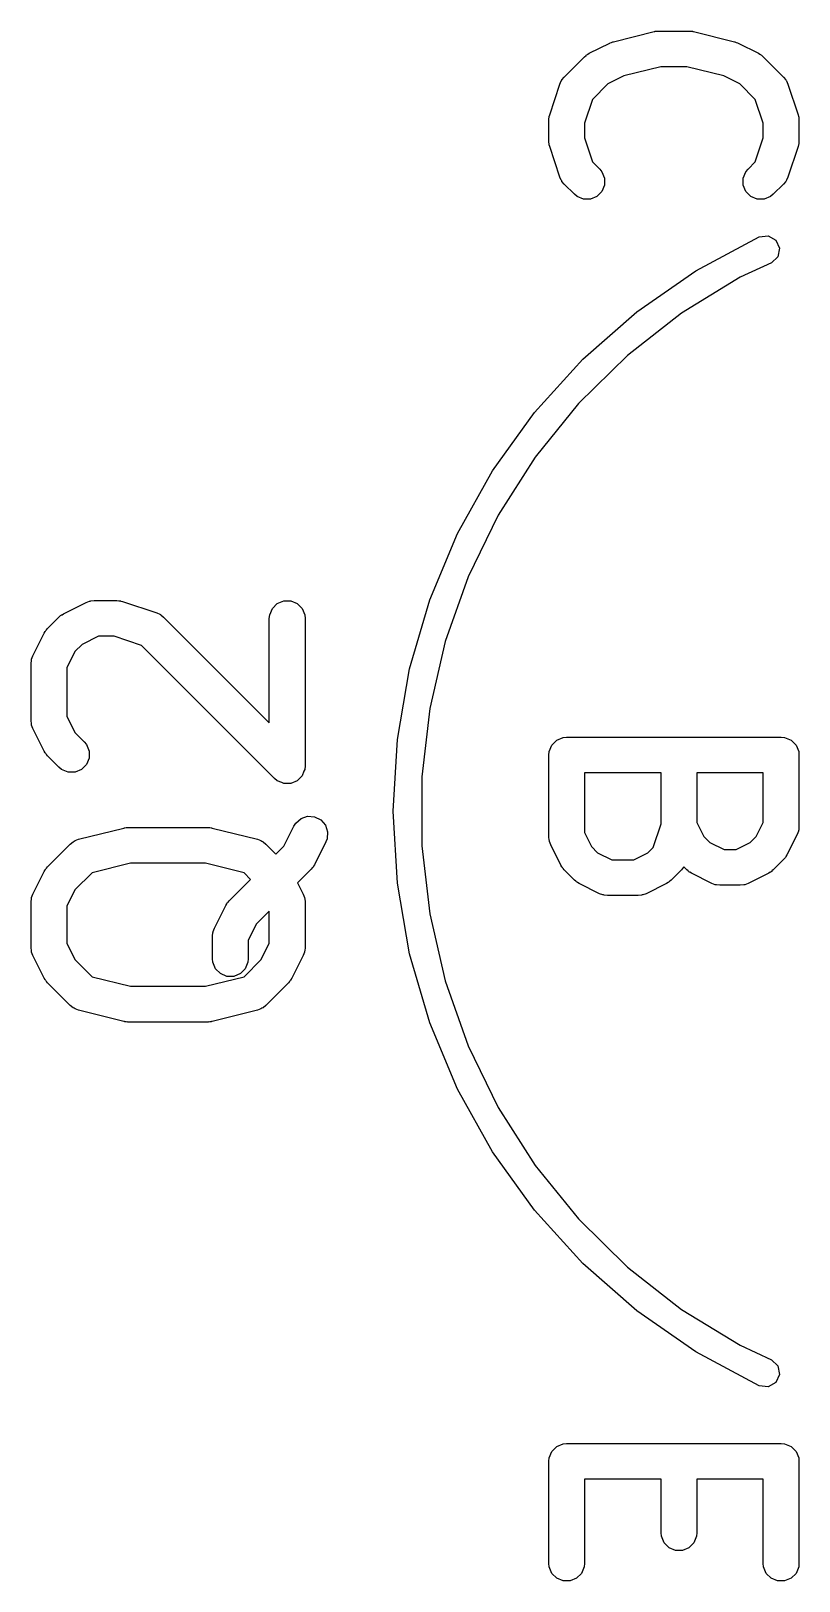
# Model space of a CAD drawing. Header units: inches. Extents: x 4.16 to 5.59, y -4.16 to -3.08.
# Drawn here: x 4.7709 to 4.8977, y -3.7705 to -3.5144 of the extents above; entities that cross this region are included whole.
import ezdxf

# ---------------------------------------------------------------- set-up
doc = ezdxf.new("R2010")
doc.units = ezdxf.units.IN
doc.header["$MEASUREMENT"] = 0
doc.layers.add('F.Silkscreen', color=41, linetype='CONTINUOUS', true_color=0xf2eda1)

msp = doc.modelspace()

# ---------------------------------------------------------------- linework, layer by layer
at = {"layer": 'F.Silkscreen', "linetype": 'CONTINUOUS'}
for p, q in [((4.86677, -3.51627), (4.867, -3.51618)), ((4.867, -3.51618), (4.86703, -3.51618)), ((4.86703, -3.51618), (4.86707, -3.51616)), ((4.86707, -3.51616), (4.87382, -3.51448)), ((4.87382, -3.51448), (4.87392, -3.51446)), ((4.87392, -3.51446), (4.87396, -3.51444)), ((4.87396, -3.51444), (4.87417, -3.51442)), ((4.87417, -3.51442), (4.87439, -3.51439)), ((4.87439, -3.51439), (4.87443, -3.5144)), ((4.87443, -3.5144), (4.87453, -3.51439)), ((4.87453, -3.51439), (4.8796, -3.51439)), ((4.8796, -3.51439), (4.8797, -3.5144)), ((4.8797, -3.5144), (4.87974, -3.51439)), ((4.87974, -3.51439), (4.87995, -3.51442)), ((4.87995, -3.51442), (4.88017, -3.51444)), ((4.88017, -3.51444), (4.88021, -3.51446)), ((4.88021, -3.51446), (4.88031, -3.51448)), ((4.88031, -3.51448), (4.88706, -3.51616)), ((4.88706, -3.51616), (4.8871, -3.51618)), ((4.8871, -3.51618), (4.88712, -3.51618)), ((4.88712, -3.51618), (4.88736, -3.51627)), ((4.85895, -3.522), (4.86232, -3.51863)), ((4.86232, -3.51863), (4.86255, -3.51844)), ((4.86255, -3.51844), (4.8626, -3.51838)), ((4.8626, -3.51838), (4.86269, -3.51833)), ((4.86269, -3.51833), (4.86277, -3.51826)), ((4.86277, -3.51826), (4.86284, -3.51823)), ((4.86284, -3.51823), (4.86309, -3.51807)), ((4.86309, -3.51807), (4.86646, -3.51639)), ((4.86646, -3.51639), (4.86651, -3.51637)), ((4.86651, -3.51637), (4.86652, -3.51636)), ((4.86652, -3.51636), (4.86677, -3.51627)), ((4.88736, -3.51627), (4.88761, -3.51636)), ((4.88761, -3.51636), (4.88762, -3.51637)), ((4.88762, -3.51637), (4.88767, -3.51639)), ((4.88767, -3.51639), (4.89104, -3.51807)), ((4.89104, -3.51807), (4.89129, -3.51823)), ((4.89129, -3.51823), (4.89136, -3.51826)), ((4.89136, -3.51826), (4.89144, -3.51833)), ((4.89144, -3.51833), (4.89153, -3.51838)), ((4.89153, -3.51838), (4.89158, -3.51844)), ((4.89158, -3.51844), (4.89181, -3.51863)), ((4.89181, -3.51863), (4.89518, -3.522)), ((4.8749, -3.52029), (4.86882, -3.52181)), ((4.87923, -3.52029), (4.8749, -3.52029)), ((4.88531, -3.52181), (4.87923, -3.52029)), ((4.85655, -3.52822), (4.85823, -3.52316)), ((4.85823, -3.52316), (4.85847, -3.52263)), ((4.85847, -3.52263), (4.85854, -3.52255)), ((4.85854, -3.52255), (4.85858, -3.52245)), ((4.85858, -3.52245), (4.85895, -3.522)), ((4.86616, -3.52314), (4.86362, -3.52568)), ((4.86882, -3.52181), (4.86616, -3.52314)), ((4.88797, -3.52314), (4.88531, -3.52181)), ((4.89051, -3.52568), (4.88797, -3.52314)), ((4.89518, -3.522), (4.89555, -3.52245)), ((4.89555, -3.52245), (4.89559, -3.52255)), ((4.89559, -3.52255), (4.89566, -3.52263)), ((4.89566, -3.52263), (4.8959, -3.52316)), ((4.8959, -3.52316), (4.89758, -3.52822)), ((4.86362, -3.52568), (4.8623, -3.52963)), ((4.89183, -3.52963), (4.89051, -3.52568)), ((4.8564, -3.52915), (4.85642, -3.52886)), ((4.85642, -3.52878), (4.85644, -3.52868)), ((4.85642, -3.52886), (4.85642, -3.52878)), ((4.85644, -3.52868), (4.85645, -3.52857)), ((4.85645, -3.52857), (4.85648, -3.5285)), ((4.85648, -3.5285), (4.85655, -3.52822)), ((4.89758, -3.52822), (4.89765, -3.5285)), ((4.89765, -3.5285), (4.89768, -3.52857)), ((4.89768, -3.52857), (4.89769, -3.52868)), ((4.89769, -3.52868), (4.89771, -3.52878)), ((4.89771, -3.52878), (4.89771, -3.52886)), ((4.89771, -3.52886), (4.89773, -3.52915)), ((4.8564, -3.53253), (4.8564, -3.52915)), ((4.8623, -3.52963), (4.8623, -3.53205)), ((4.89183, -3.53205), (4.89183, -3.52963)), ((4.89773, -3.52915), (4.89773, -3.53253)), ((4.85642, -3.53282), (4.8564, -3.53253)), ((4.85642, -3.53289), (4.85642, -3.53282)), ((4.85644, -3.533), (4.85642, -3.53289)), ((4.85645, -3.5331), (4.85644, -3.533)), ((4.85648, -3.53317), (4.85645, -3.5331)), ((4.85655, -3.53346), (4.85648, -3.53317)), ((4.85823, -3.53852), (4.85655, -3.53346)), ((4.8623, -3.53205), (4.86362, -3.53599)), ((4.89051, -3.53599), (4.89183, -3.53205)), ((4.89758, -3.53346), (4.8959, -3.53852)), ((4.89765, -3.53317), (4.89758, -3.53346)), ((4.89768, -3.5331), (4.89765, -3.53317)), ((4.89769, -3.533), (4.89768, -3.5331)), ((4.89771, -3.53289), (4.89769, -3.533)), ((4.89773, -3.53253), (4.89771, -3.53282)), ((4.89771, -3.53282), (4.89771, -3.53289)), ((4.86362, -3.53599), (4.86481, -3.53719)), ((4.88932, -3.53719), (4.89051, -3.53599)), ((4.85847, -3.53905), (4.85823, -3.53852)), ((4.85854, -3.53913), (4.85847, -3.53905)), ((4.85858, -3.53923), (4.85854, -3.53913)), ((4.85895, -3.53968), (4.85858, -3.53923)), ((4.86481, -3.53719), (4.86518, -3.53763)), ((4.86518, -3.53763), (4.86562, -3.5387)), ((4.86562, -3.5387), (4.86562, -3.53985)), ((4.88851, -3.5387), (4.88895, -3.53763)), ((4.88851, -3.53985), (4.88851, -3.5387)), ((4.88895, -3.53763), (4.88932, -3.53719)), ((4.89555, -3.53923), (4.89518, -3.53968)), ((4.89559, -3.53913), (4.89555, -3.53923)), ((4.89566, -3.53905), (4.89559, -3.53913)), ((4.8959, -3.53852), (4.89566, -3.53905)), ((4.86063, -3.54136), (4.85895, -3.53968)), ((4.86108, -3.54173), (4.86063, -3.54136)), ((4.86215, -3.54217), (4.86108, -3.54173)), ((4.86436, -3.54173), (4.8633, -3.54217)), ((4.86518, -3.54091), (4.86436, -3.54173)), ((4.86562, -3.53985), (4.86518, -3.54091)), ((4.88895, -3.54091), (4.88851, -3.53985)), ((4.88977, -3.54173), (4.88895, -3.54091)), ((4.89083, -3.54217), (4.88977, -3.54173)), ((4.89305, -3.54173), (4.89198, -3.54217)), ((4.89349, -3.54136), (4.89305, -3.54173)), ((4.89518, -3.53968), (4.89349, -3.54136)), ((4.8633, -3.54217), (4.86215, -3.54217)), ((4.89198, -3.54217), (4.89083, -3.54217)), ((4.88071, -3.55401), (4.89117, -3.54839)), ((4.89117, -3.54839), (4.89262, -3.54822)), ((4.89262, -3.54822), (4.8939, -3.54892)), ((4.8939, -3.54892), (4.89452, -3.55025)), ((4.89424, -3.55168), (4.89317, -3.55268)), ((4.89452, -3.55025), (4.89424, -3.55168)), ((4.87096, -3.56078), (4.88071, -3.55401)), ((4.89317, -3.55268), (4.88802, -3.55507)), ((4.88802, -3.55507), (4.87834, -3.56101)), ((4.86203, -3.56861), (4.87096, -3.56078)), ((4.87834, -3.56101), (4.86939, -3.568)), ((4.85405, -3.5774), (4.86203, -3.56861)), ((4.86939, -3.568), (4.86129, -3.57596)), ((4.84711, -3.58704), (4.85405, -3.5774)), ((4.86129, -3.57596), (4.85414, -3.58479)), ((4.85414, -3.58479), (4.84804, -3.59437)), ((4.84131, -3.5974), (4.84711, -3.58704)), ((4.84804, -3.59437), (4.84306, -3.60457)), ((4.83672, -3.60835), (4.84131, -3.5974)), ((4.84306, -3.60457), (4.83927, -3.61528)), ((4.83339, -3.61975), (4.83672, -3.60835)), ((4.77575, -3.61098), (4.77584, -3.61092)), ((4.77584, -3.61092), (4.77592, -3.61086)), ((4.77592, -3.61086), (4.77599, -3.61083)), ((4.77599, -3.61083), (4.77624, -3.61067)), ((4.77624, -3.61067), (4.77999, -3.6088)), ((4.77999, -3.6088), (4.78053, -3.60859)), ((4.78053, -3.60859), (4.78064, -3.60858)), ((4.78064, -3.60858), (4.78073, -3.60854)), ((4.78073, -3.60854), (4.78131, -3.60848)), ((4.78131, -3.60848), (4.78506, -3.60848)), ((4.78506, -3.60848), (4.78535, -3.60851)), ((4.78535, -3.60851), (4.78543, -3.60851)), ((4.78543, -3.60851), (4.78553, -3.60853)), ((4.78553, -3.60853), (4.78564, -3.60854)), ((4.78564, -3.60854), (4.78571, -3.60857)), ((4.78571, -3.60857), (4.78599, -3.60863)), ((4.78599, -3.60863), (4.79162, -3.61051)), ((4.79162, -3.61051), (4.79215, -3.61075)), ((4.79215, -3.61075), (4.79223, -3.61082)), ((4.79223, -3.61082), (4.79233, -3.61086)), ((4.79233, -3.61086), (4.79277, -3.61122)), ((4.81023, -3.61144), (4.81029, -3.61086)), ((4.81029, -3.61086), (4.81073, -3.6098)), ((4.81073, -3.6098), (4.81154, -3.60898)), ((4.81154, -3.60898), (4.81261, -3.60854)), ((4.81261, -3.60854), (4.81376, -3.60854)), ((4.81376, -3.60854), (4.81482, -3.60898)), ((4.81482, -3.60898), (4.81564, -3.6098)), ((4.81564, -3.6098), (4.81608, -3.61086)), ((4.81608, -3.61086), (4.81613, -3.61144)), ((4.77323, -3.61355), (4.7733, -3.61346)), ((4.7733, -3.61346), (4.77335, -3.61338)), ((4.77335, -3.61338), (4.77341, -3.61332)), ((4.77341, -3.61332), (4.7736, -3.6131)), ((4.7736, -3.6131), (4.77547, -3.61122)), ((4.77547, -3.61122), (4.7757, -3.61104)), ((4.7757, -3.61104), (4.77575, -3.61098)), ((4.79277, -3.61122), (4.81023, -3.62868)), ((4.81023, -3.62868), (4.81023, -3.61144)), ((4.81613, -3.61144), (4.81613, -3.63581)), ((4.77117, -3.61761), (4.77305, -3.61387)), ((4.77305, -3.61387), (4.7732, -3.61362)), ((4.7732, -3.61362), (4.77323, -3.61355)), ((4.77931, -3.61574), (4.77811, -3.61693)), ((4.78201, -3.61439), (4.77931, -3.61574)), ((4.78458, -3.61439), (4.78201, -3.61439)), ((4.78909, -3.61589), (4.78458, -3.61439)), ((4.81109, -3.6379), (4.78909, -3.61589)), ((4.83927, -3.61528), (4.83672, -3.62634)), ((4.77086, -3.61894), (4.77092, -3.61836)), ((4.77092, -3.61836), (4.77096, -3.61826)), ((4.77096, -3.61816), (4.77117, -3.61761)), ((4.77096, -3.61826), (4.77096, -3.61816)), ((4.77811, -3.61693), (4.77676, -3.61963)), ((4.77086, -3.62831), (4.77086, -3.61894)), ((4.77676, -3.61963), (4.77676, -3.62761)), ((4.83138, -3.63145), (4.83339, -3.61975)), ((4.77092, -3.62888), (4.77086, -3.62831)), ((4.77676, -3.62761), (4.77811, -3.63031)), ((4.83672, -3.62634), (4.83543, -3.63763)), ((4.77096, -3.62898), (4.77092, -3.62888)), ((4.77096, -3.62909), (4.77096, -3.62898)), ((4.77117, -3.62963), (4.77096, -3.62909)), ((4.77305, -3.63338), (4.77117, -3.62963)), ((4.77811, -3.63031), (4.77965, -3.63185)), ((4.85771, -3.63157), (4.85877, -3.63113)), ((4.85877, -3.63113), (4.85935, -3.63107)), ((4.85935, -3.63107), (4.89478, -3.63107)), ((4.89478, -3.63107), (4.89536, -3.63113)), ((4.89536, -3.63113), (4.89642, -3.63157)), ((4.7732, -3.63363), (4.77305, -3.63338)), ((4.77323, -3.6337), (4.7732, -3.63363)), ((4.7733, -3.63378), (4.77323, -3.6337)), ((4.77335, -3.63387), (4.7733, -3.63378)), ((4.77341, -3.63392), (4.77335, -3.63387)), ((4.7736, -3.63415), (4.77341, -3.63392)), ((4.77965, -3.63185), (4.78002, -3.63229)), ((4.78002, -3.63229), (4.78046, -3.63336)), ((4.78046, -3.63336), (4.78046, -3.63451)), ((4.83071, -3.64331), (4.83138, -3.63145)), ((4.8564, -3.63403), (4.85645, -3.63345)), ((4.85645, -3.63345), (4.85689, -3.63239)), ((4.85689, -3.63239), (4.85771, -3.63157)), ((4.89642, -3.63157), (4.89724, -3.63239)), ((4.89724, -3.63239), (4.89768, -3.63345)), ((4.89768, -3.63345), (4.89773, -3.63403)), ((4.77547, -3.63602), (4.7736, -3.63415)), ((4.77592, -3.63639), (4.77547, -3.63602)), ((4.77699, -3.63683), (4.77592, -3.63639)), ((4.7792, -3.63639), (4.77814, -3.63683)), ((4.78002, -3.63557), (4.7792, -3.63639)), ((4.78046, -3.63451), (4.78002, -3.63557)), ((4.81608, -3.63638), (4.81595, -3.6367)), ((4.81613, -3.63581), (4.81608, -3.63638)), ((4.8564, -3.64753), (4.8564, -3.63403)), ((4.89773, -3.63403), (4.89773, -3.64584)), ((4.77814, -3.63683), (4.77699, -3.63683)), ((4.81154, -3.63826), (4.81109, -3.6379)), ((4.81229, -3.63857), (4.81154, -3.63826)), ((4.81261, -3.6387), (4.81229, -3.63857)), ((4.81376, -3.6387), (4.81261, -3.6387)), ((4.81261, -3.6387), (4.81261, -3.6387)), ((4.81482, -3.63826), (4.81376, -3.6387)), ((4.81564, -3.63745), (4.81482, -3.63826)), ((4.81595, -3.6367), (4.81564, -3.63745)), ((4.83543, -3.63763), (4.83543, -3.64331)), ((4.87496, -3.63698), (4.8623, -3.63698)), ((4.8623, -3.63698), (4.8623, -3.64683)), ((4.87496, -3.64536), (4.87496, -3.63698)), ((4.89183, -3.63698), (4.88086, -3.63698)), ((4.88086, -3.63698), (4.88086, -3.64514)), ((4.89183, -3.64514), (4.89183, -3.63698)), ((4.81547, -3.64449), (4.81656, -3.64413)), ((4.81656, -3.64413), (4.81771, -3.64421)), ((4.81771, -3.64421), (4.81874, -3.64472)), ((4.83138, -3.65516), (4.83071, -3.64331)), ((4.83543, -3.64331), (4.83543, -3.64899)), ((4.77872, -3.64794), (4.78622, -3.64607)), ((4.78622, -3.64607), (4.78632, -3.64605)), ((4.78632, -3.64605), (4.78636, -3.64604)), ((4.78636, -3.64604), (4.78658, -3.64601)), ((4.78658, -3.64601), (4.78679, -3.64598)), ((4.78679, -3.64598), (4.78683, -3.64599)), ((4.78683, -3.64599), (4.78694, -3.64598)), ((4.78694, -3.64598), (4.80006, -3.64598)), ((4.80006, -3.64598), (4.80016, -3.64599)), ((4.80016, -3.64599), (4.8002, -3.64598)), ((4.8002, -3.64598), (4.80042, -3.64601)), ((4.80042, -3.64601), (4.80063, -3.64604)), ((4.80063, -3.64604), (4.80067, -3.64605)), ((4.80067, -3.64605), (4.80077, -3.64607)), ((4.80077, -3.64607), (4.80827, -3.64794)), ((4.81263, -3.64906), (4.81429, -3.64574)), ((4.81429, -3.64574), (4.8146, -3.64525)), ((4.8146, -3.64525), (4.81547, -3.64449)), ((4.81874, -3.64472), (4.8195, -3.64559)), ((4.8195, -3.64559), (4.81986, -3.64669)), ((4.81986, -3.64669), (4.81978, -3.64784)), ((4.87364, -3.6493), (4.87496, -3.64536)), ((4.88086, -3.64514), (4.88202, -3.64746)), ((4.89067, -3.64746), (4.89183, -3.64514)), ((4.89763, -3.64662), (4.89742, -3.64716)), ((4.89764, -3.64651), (4.89763, -3.64662)), ((4.89768, -3.64641), (4.89764, -3.64651)), ((4.89773, -3.64584), (4.89768, -3.64641)), ((4.7736, -3.65247), (4.77735, -3.64872)), ((4.77735, -3.64872), (4.7778, -3.64835)), ((4.7778, -3.64835), (4.778, -3.64827)), ((4.778, -3.64827), (4.77817, -3.64814)), ((4.77817, -3.64814), (4.77872, -3.64794)), ((4.80827, -3.64794), (4.80882, -3.64814)), ((4.80882, -3.64814), (4.809, -3.64827)), ((4.809, -3.64827), (4.8092, -3.64835)), ((4.8092, -3.64835), (4.80965, -3.64872)), ((4.80965, -3.64872), (4.81131, -3.65038)), ((4.81131, -3.65038), (4.81263, -3.64906)), ((4.81957, -3.64838), (4.8177, -3.65213)), ((4.81978, -3.64784), (4.81957, -3.64838)), ((4.83543, -3.64899), (4.83672, -3.66027)), ((4.85645, -3.6481), (4.8564, -3.64753)), ((4.85649, -3.6482), (4.85645, -3.6481)), ((4.8565, -3.64831), (4.85649, -3.6482)), ((4.85671, -3.64885), (4.8565, -3.64831)), ((4.85839, -3.65222), (4.85671, -3.64885)), ((4.8623, -3.64683), (4.86346, -3.64915)), ((4.86346, -3.64915), (4.86447, -3.65016)), ((4.87278, -3.65016), (4.87364, -3.6493)), ((4.88202, -3.64746), (4.88303, -3.64847)), ((4.88303, -3.64847), (4.88535, -3.64963)), ((4.88734, -3.64963), (4.88966, -3.64847)), ((4.88966, -3.64847), (4.89067, -3.64746)), ((4.89742, -3.64716), (4.89573, -3.65053)), ((4.7873, -3.65188), (4.78095, -3.65347)), ((4.79969, -3.65188), (4.7873, -3.65188)), ((4.80605, -3.65347), (4.79969, -3.65188)), ((4.86447, -3.65016), (4.86679, -3.65132)), ((4.86679, -3.65132), (4.87046, -3.65132)), ((4.87046, -3.65132), (4.87278, -3.65016)), ((4.88535, -3.64963), (4.88734, -3.64963)), ((4.89518, -3.6513), (4.89349, -3.65299)), ((4.89537, -3.65107), (4.89518, -3.6513)), ((4.89543, -3.65102), (4.89537, -3.65107)), ((4.89548, -3.65093), (4.89543, -3.65102)), ((4.89555, -3.65085), (4.89548, -3.65093)), ((4.89558, -3.65078), (4.89555, -3.65085)), ((4.89573, -3.65053), (4.89558, -3.65078)), ((4.77117, -3.65698), (4.77305, -3.65324)), ((4.77305, -3.65324), (4.7732, -3.65299)), ((4.7732, -3.65299), (4.77323, -3.65292)), ((4.77323, -3.65292), (4.7733, -3.65283)), ((4.7733, -3.65283), (4.77335, -3.65275)), ((4.77335, -3.65275), (4.77341, -3.65269)), ((4.77341, -3.65269), (4.7736, -3.65247)), ((4.78095, -3.65347), (4.77811, -3.6563)), ((4.80713, -3.65456), (4.80605, -3.65347)), ((4.81714, -3.65289), (4.8149, -3.65514)), ((4.81733, -3.65267), (4.81714, -3.65289)), ((4.81739, -3.65262), (4.81733, -3.65267)), ((4.81745, -3.65253), (4.81739, -3.65262)), ((4.81751, -3.65245), (4.81745, -3.65253)), ((4.81754, -3.65237), (4.81751, -3.65245)), ((4.8177, -3.65213), (4.81754, -3.65237)), ((4.85855, -3.65247), (4.85839, -3.65222)), ((4.85858, -3.65254), (4.85855, -3.65247)), ((4.85865, -3.65262), (4.85858, -3.65254)), ((4.8587, -3.65271), (4.85865, -3.65262)), ((4.85876, -3.65276), (4.8587, -3.65271)), ((4.85895, -3.65299), (4.85876, -3.65276)), ((4.86063, -3.65468), (4.85895, -3.65299)), ((4.87831, -3.65299), (4.87662, -3.65468)), ((4.87868, -3.65254), (4.87831, -3.65299)), ((4.8787, -3.65249), (4.87868, -3.65254)), ((4.87919, -3.65299), (4.8787, -3.65249)), ((4.87942, -3.65317), (4.87919, -3.65299)), ((4.87947, -3.65323), (4.87942, -3.65317)), ((4.87956, -3.65329), (4.87947, -3.65323)), ((4.87964, -3.65335), (4.87956, -3.65329)), ((4.87971, -3.65338), (4.87964, -3.65335)), ((4.87996, -3.65354), (4.87971, -3.65338)), ((4.88334, -3.65523), (4.87996, -3.65354)), ((4.89273, -3.65354), (4.88935, -3.65523)), ((4.89298, -3.65338), (4.89273, -3.65354)), ((4.89305, -3.65335), (4.89298, -3.65338)), ((4.89313, -3.65329), (4.89305, -3.65335)), ((4.89322, -3.65323), (4.89313, -3.65329)), ((4.89327, -3.65317), (4.89322, -3.65323)), ((4.89349, -3.65299), (4.89327, -3.65317)), ((4.77096, -3.65753), (4.77117, -3.65698)), ((4.77811, -3.6563), (4.77676, -3.659)), ((4.80359, -3.65809), (4.80713, -3.65456)), ((4.8149, -3.65514), (4.81582, -3.65698)), ((4.81582, -3.65698), (4.81603, -3.65753)), ((4.83339, -3.66686), (4.83138, -3.65516)), ((4.86086, -3.65486), (4.86063, -3.65468)), ((4.86091, -3.65492), (4.86086, -3.65486)), ((4.861, -3.65498), (4.86091, -3.65492)), ((4.86108, -3.65504), (4.861, -3.65498)), ((4.86115, -3.65507), (4.86108, -3.65504)), ((4.8614, -3.65523), (4.86115, -3.65507)), ((4.86478, -3.65692), (4.8614, -3.65523)), ((4.86532, -3.65712), (4.86478, -3.65692)), ((4.87248, -3.65692), (4.87194, -3.65712)), ((4.87585, -3.65523), (4.87248, -3.65692)), ((4.8761, -3.65507), (4.87585, -3.65523)), ((4.87617, -3.65504), (4.8761, -3.65507)), ((4.87626, -3.65498), (4.87617, -3.65504)), ((4.87634, -3.65492), (4.87626, -3.65498)), ((4.8764, -3.65486), (4.87634, -3.65492)), ((4.87662, -3.65468), (4.8764, -3.65486)), ((4.88388, -3.65544), (4.88334, -3.65523)), ((4.88398, -3.65544), (4.88388, -3.65544)), ((4.88408, -3.65548), (4.88398, -3.65544)), ((4.88466, -3.65554), (4.88408, -3.65548)), ((4.88803, -3.65554), (4.88466, -3.65554)), ((4.88861, -3.65548), (4.88803, -3.65554)), ((4.88871, -3.65544), (4.88861, -3.65548)), ((4.88881, -3.65544), (4.88871, -3.65544)), ((4.88935, -3.65523), (4.88881, -3.65544)), ((4.77086, -3.65831), (4.77092, -3.65773)), ((4.77086, -3.6658), (4.77086, -3.65831)), ((4.77092, -3.65773), (4.77096, -3.65763)), ((4.77096, -3.65763), (4.77096, -3.65753)), ((4.77676, -3.659), (4.77676, -3.66511)), ((4.80117, -3.66261), (4.80304, -3.65886)), ((4.80304, -3.65886), (4.8032, -3.65861)), ((4.8032, -3.65861), (4.80323, -3.65854)), ((4.80323, -3.65854), (4.80329, -3.65846)), ((4.80329, -3.65846), (4.80335, -3.65837)), ((4.80335, -3.65837), (4.80341, -3.65832)), ((4.80341, -3.65832), (4.80359, -3.65809)), ((4.81603, -3.65753), (4.81604, -3.65763)), ((4.81604, -3.65763), (4.81608, -3.65773)), ((4.81608, -3.65773), (4.81613, -3.65831)), ((4.81613, -3.65831), (4.81613, -3.6658)), ((4.86542, -3.65713), (4.86532, -3.65712)), ((4.86552, -3.65717), (4.86542, -3.65713)), ((4.8661, -3.65723), (4.86552, -3.65717)), ((4.87116, -3.65723), (4.8661, -3.65723)), ((4.87174, -3.65717), (4.87116, -3.65723)), ((4.87183, -3.65713), (4.87174, -3.65717)), ((4.87194, -3.65712), (4.87183, -3.65713)), ((4.80811, -3.66193), (4.80676, -3.66463)), ((4.81023, -3.65981), (4.80811, -3.66193)), ((4.81023, -3.66511), (4.81023, -3.65981)), ((4.83672, -3.66027), (4.83927, -3.67134)), ((4.80086, -3.66393), (4.80091, -3.66335)), ((4.80086, -3.66768), (4.80086, -3.66393)), ((4.80091, -3.66335), (4.80095, -3.66326)), ((4.80095, -3.66326), (4.80096, -3.66315)), ((4.80096, -3.66315), (4.80117, -3.66261)), ((4.80676, -3.66463), (4.80676, -3.66768)), ((4.77092, -3.66638), (4.77086, -3.6658)), ((4.77096, -3.66648), (4.77092, -3.66638)), ((4.77096, -3.66658), (4.77096, -3.66648)), ((4.77117, -3.66712), (4.77096, -3.66658)), ((4.77305, -3.67087), (4.77117, -3.66712)), ((4.77676, -3.66511), (4.77811, -3.6678)), ((4.80888, -3.6678), (4.81023, -3.66511)), ((4.81582, -3.66712), (4.81395, -3.67087)), ((4.81603, -3.66658), (4.81582, -3.66712)), ((4.81604, -3.66648), (4.81603, -3.66658)), ((4.81608, -3.66638), (4.81604, -3.66648)), ((4.81613, -3.6658), (4.81608, -3.66638)), ((4.83672, -3.67826), (4.83339, -3.66686)), ((4.77811, -3.6678), (4.78095, -3.67064)), ((4.80091, -3.66826), (4.80086, -3.66768)), ((4.80135, -3.66932), (4.80091, -3.66826)), ((4.80217, -3.67013), (4.80135, -3.66932)), ((4.80626, -3.66932), (4.80545, -3.67013)), ((4.80605, -3.67064), (4.80888, -3.6678)), ((4.8067, -3.66826), (4.80626, -3.66932)), ((4.80676, -3.66768), (4.8067, -3.66826)), ((4.7732, -3.67112), (4.77305, -3.67087)), ((4.77323, -3.67119), (4.7732, -3.67112)), ((4.7733, -3.67128), (4.77323, -3.67119)), ((4.77335, -3.67136), (4.7733, -3.67128)), ((4.77341, -3.67142), (4.77335, -3.67136)), ((4.7736, -3.67164), (4.77341, -3.67142)), ((4.77735, -3.67539), (4.7736, -3.67164)), ((4.78095, -3.67064), (4.7873, -3.67223)), ((4.7873, -3.67223), (4.79969, -3.67223)), ((4.79969, -3.67223), (4.80605, -3.67064)), ((4.80323, -3.67058), (4.80217, -3.67013)), ((4.80438, -3.67058), (4.80323, -3.67058)), ((4.80545, -3.67013), (4.80438, -3.67058)), ((4.81339, -3.67164), (4.80965, -3.67539)), ((4.81358, -3.67142), (4.81339, -3.67164)), ((4.81364, -3.67136), (4.81358, -3.67142)), ((4.8137, -3.67128), (4.81364, -3.67136)), ((4.81376, -3.67119), (4.8137, -3.67128)), ((4.81379, -3.67112), (4.81376, -3.67119)), ((4.81395, -3.67087), (4.81379, -3.67112)), ((4.83927, -3.67134), (4.84306, -3.68204)), ((4.7778, -3.67576), (4.77735, -3.67539)), ((4.778, -3.67584), (4.7778, -3.67576)), ((4.77817, -3.67597), (4.778, -3.67584)), ((4.77872, -3.67617), (4.77817, -3.67597)), ((4.78622, -3.67804), (4.77872, -3.67617)), ((4.80827, -3.67617), (4.80077, -3.67804)), ((4.80882, -3.67597), (4.80827, -3.67617)), ((4.809, -3.67584), (4.80882, -3.67597)), ((4.8092, -3.67576), (4.809, -3.67584)), ((4.80965, -3.67539), (4.8092, -3.67576)), ((4.78632, -3.67806), (4.78622, -3.67804)), ((4.78636, -3.67807), (4.78632, -3.67806)), ((4.78658, -3.6781), (4.78636, -3.67807)), ((4.78679, -3.67813), (4.78658, -3.6781)), ((4.78683, -3.67812), (4.78679, -3.67813)), ((4.78694, -3.67813), (4.78683, -3.67812)), ((4.80006, -3.67813), (4.78694, -3.67813)), ((4.80016, -3.67812), (4.80006, -3.67813)), ((4.8002, -3.67813), (4.80016, -3.67812)), ((4.80042, -3.6781), (4.8002, -3.67813)), ((4.80063, -3.67807), (4.80042, -3.6781)), ((4.80067, -3.67806), (4.80063, -3.67807)), ((4.80077, -3.67804), (4.80067, -3.67806)), ((4.84131, -3.68922), (4.83672, -3.67826)), ((4.84306, -3.68204), (4.84804, -3.69225)), ((4.84711, -3.69958), (4.84131, -3.68922)), ((4.84804, -3.69225), (4.85414, -3.70183)), ((4.85405, -3.70921), (4.84711, -3.69958)), ((4.85414, -3.70183), (4.86129, -3.71065)), ((4.86203, -3.718), (4.85405, -3.70921)), ((4.86129, -3.71065), (4.86939, -3.71861)), ((4.87096, -3.72583), (4.86203, -3.718)), ((4.86939, -3.71861), (4.87834, -3.72561)), ((4.88071, -3.7326), (4.87096, -3.72583)), ((4.87834, -3.72561), (4.88802, -3.73154)), ((4.89117, -3.73822), (4.88071, -3.7326)), ((4.88802, -3.73154), (4.89317, -3.73394)), ((4.89317, -3.73394), (4.89424, -3.73493)), ((4.89452, -3.73637), (4.8939, -3.73769)), ((4.89424, -3.73493), (4.89452, -3.73637)), ((4.89262, -3.7384), (4.89117, -3.73822)), ((4.8939, -3.73769), (4.89262, -3.7384)), ((4.85645, -3.75014), (4.85689, -3.74907)), ((4.85689, -3.74907), (4.85771, -3.74826)), ((4.85771, -3.74826), (4.85877, -3.74782)), ((4.85877, -3.74782), (4.85935, -3.74776)), ((4.85935, -3.74776), (4.89478, -3.74776)), ((4.89478, -3.74776), (4.89536, -3.74782)), ((4.89536, -3.74782), (4.89642, -3.74826)), ((4.89642, -3.74826), (4.89724, -3.74907)), ((4.89724, -3.74907), (4.89768, -3.75014)), ((4.8564, -3.75071), (4.85645, -3.75014)), ((4.8564, -3.76759), (4.8564, -3.75071)), ((4.89768, -3.75014), (4.89773, -3.75071)), ((4.89773, -3.75071), (4.89773, -3.76759)), ((4.87496, -3.75367), (4.8623, -3.75367)), ((4.8623, -3.75367), (4.8623, -3.76759)), ((4.87496, -3.76253), (4.87496, -3.75367)), ((4.89183, -3.75367), (4.88086, -3.75367)), ((4.88086, -3.75367), (4.88086, -3.76253)), ((4.89183, -3.76759), (4.89183, -3.75367)), ((4.87501, -3.7631), (4.87496, -3.76253)), ((4.87545, -3.76417), (4.87501, -3.7631)), ((4.87627, -3.76498), (4.87545, -3.76417)), ((4.88036, -3.76417), (4.87955, -3.76498)), ((4.8808, -3.7631), (4.88036, -3.76417)), ((4.88086, -3.76253), (4.8808, -3.7631)), ((4.87733, -3.76542), (4.87627, -3.76498)), ((4.87848, -3.76542), (4.87733, -3.76542)), ((4.87955, -3.76498), (4.87848, -3.76542)), ((4.85645, -3.76816), (4.8564, -3.76759)), ((4.85689, -3.76923), (4.85645, -3.76816)), ((4.85771, -3.77004), (4.85689, -3.76923)), ((4.8618, -3.76923), (4.86099, -3.77004)), ((4.86224, -3.76816), (4.8618, -3.76923)), ((4.8623, -3.76759), (4.86224, -3.76816)), ((4.89189, -3.76816), (4.89183, -3.76759)), ((4.89233, -3.76923), (4.89189, -3.76816)), ((4.89314, -3.77004), (4.89233, -3.76923)), ((4.89724, -3.76923), (4.89642, -3.77004)), ((4.89768, -3.76816), (4.89724, -3.76923)), ((4.89773, -3.76759), (4.89768, -3.76816)), ((4.85877, -3.77048), (4.85771, -3.77004)), ((4.85992, -3.77048), (4.85877, -3.77048)), ((4.86099, -3.77004), (4.85992, -3.77048)), ((4.89421, -3.77048), (4.89314, -3.77004)), ((4.89536, -3.77048), (4.89421, -3.77048)), ((4.89642, -3.77004), (4.89536, -3.77048))]:
    msp.add_line(p, q, dxfattribs=at)

doc.saveas('drawing.dxf')
